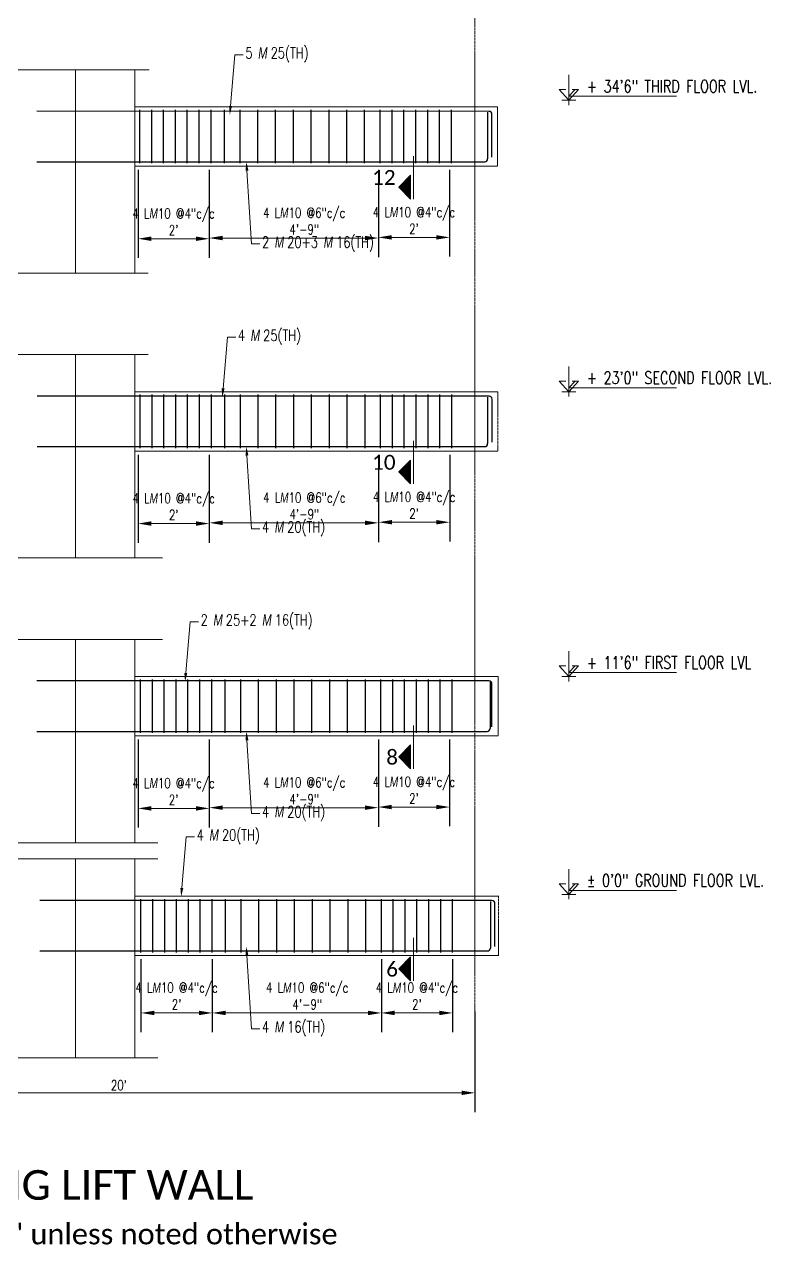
# Model space of a CAD drawing. Header units: inches. Extents: x 0 to 162649, y -36601 to -26324.
# Drawn here: x 159945 to 160196.5, y -34877.4 to -34466.2 of the extents above; entities that cross this region are included whole.
import ezdxf
from ezdxf import colors
from ezdxf.entities.mleader import LeaderData, LeaderLine
from ezdxf.math import Vec2, Vec3

# ---------------------------------------------------------------- set-up
doc = ezdxf.new("R2010")
doc.units = ezdxf.units.IN
doc.header["$MEASUREMENT"] = 0
doc.linetypes.add('CENTER2', pattern=[1.125, 0.75, -0.125, 0.125, -0.125])
for name, color, linetype, lineweight in [('Cen', 9, 'CENTER2', 5), ('Dim', 1, 'Continuous', 13), ('dimention', 1, 'Continuous', 13), ('hatch', 252, 'Continuous', 0), ('OL_AR_Text', 140, 'Continuous', 5), ('Rein', 3, 'Continuous', 30), ('Stirrups', 191, 'Continuous', 25), ('Tag', 6, 'Continuous', 13), ('TEXT', 7, 'Continuous', 9)]:
    doc.layers.add(name, color=color, linetype=linetype, lineweight=lineweight)
doc.styles.add('1-8 Annotative Text', font='calibri.ttf', dxfattribs={"height": 0.125})
doc.styles.add('DIM', font='simplex.shx', dxfattribs={"width": 0.75})
doc.styles.add('T', font='romans.shx', dxfattribs={"width": 0.75, "height": 3})
doc.dimstyles.get("Standard").update_dxf_attribs({"dimscale": 36, "dimtxt": 0.09375, "dimasz": 0.125, "dimexe": 0.18, "dimexo": 0.0625, "dimgap": 0.015625, "dimtad": 1, "dimdec": 0, "dimzin": 0, "dimdsep": 46, "dimlunit": 4, "dimtxsty": 'DIM', "dimcen": 0.09, "dimadec": 0, "dimazin": 0, "dimtfac": 0.75, "dimtdec": 0, "dimtmove": 0, "dimatfit": 3, "dimfxl": 1, "dimtolj": 1, "dimtzin": 0, "dimlwd": 9, "dimarcsym": 0})

# ---------------------------------------------------------------- blocks, each defined once
blk = doc.blocks.new('*D376')
at = {"layer": 'Defpoints', "color": 0, "transparency": 16777216}
for p in [(160096.87, -34796.63), (159856.87, -34803.67), (159856.87, -34826.28)]:
    blk.add_point(p, dxfattribs=at)
at = {"layer": 'Dim', "color": 0, "lineweight": -2, "transparency": 16777216}
for p, q in [((160096.87, -34798.88), (160096.87, -34832.76)), ((159856.87, -34805.92), (159856.87, -34832.76))]:
    blk.add_line(p, q, dxfattribs=at)
at = {"layer": 'Dim', "color": 0, "lineweight": 9, "transparency": 16777216}
blk.add_line((160092.37, -34826.28), (159861.37, -34826.28), dxfattribs=at)
at = {"layer": 'Dim', "color": 0, "transparency": 16777216}
for points in [[(159861.37, -34825.53), (159861.37, -34827.03), (159856.87, -34826.28)], [(160092.37, -34825.53), (160092.37, -34827.03), (160096.87, -34826.28)]]:
    blk.add_solid(points, dxfattribs=at)
at = {"layer": 'Dim', "color": 0, "transparency": 16777216, "insert": (159976.87, -34823.71), "char_height": 3.375, "attachment_point": 5, "style": 'DIM'}
blk.add_mtext("\\A1;20'", dxfattribs=at)
blk = doc.blocks.new('*D393')
at = {"layer": 'Defpoints', "color": 0, "transparency": 16777216}
for p in [(160064.33, -34512.95), (160088.33, -34512.95), (160088.33, -34537.95)]:
    blk.add_point(p, dxfattribs=at)
at = {"layer": 'dimention', "color": 0, "lineweight": -2, "transparency": 16777216}
for p, q in [((160064.33, -34515.2), (160064.33, -34544.43)), ((160088.33, -34515.2), (160088.33, -34544.43))]:
    blk.add_line(p, q, dxfattribs=at)
at = {"layer": 'dimention', "color": 0, "lineweight": 9, "transparency": 16777216}
blk.add_line((160068.83, -34537.95), (160083.83, -34537.95), dxfattribs=at)
at = {"layer": 'dimention', "color": 0, "transparency": 16777216}
for points in [[(160068.83, -34537.2), (160068.83, -34538.7), (160064.33, -34537.95)], [(160083.83, -34537.2), (160083.83, -34538.7), (160088.33, -34537.95)]]:
    blk.add_solid(points, dxfattribs=at)
at = {"layer": 'dimention', "color": 0, "transparency": 16777216, "insert": (160076.33, -34532.25), "char_height": 3.375, "attachment_point": 5, "style": 'DIM'}
blk.add_mtext('\\A1;4 L{\\A0;\\Fgothici|c0;\\W0.75;M}10 @4"c/c\\P2\'', dxfattribs=at)
blk = doc.blocks.new('*D391')
at = {"layer": 'Defpoints', "color": 0, "transparency": 16777216}
for p in [(159983.32, -34512.95), (160007.32, -34512.95), (160007.32, -34538.4)]:
    blk.add_point(p, dxfattribs=at)
at = {"layer": 'dimention', "color": 0, "lineweight": -2, "transparency": 16777216}
for p, q in [((159983.32, -34515.2), (159983.32, -34544.88)), ((160007.32, -34515.2), (160007.32, -34544.88))]:
    blk.add_line(p, q, dxfattribs=at)
at = {"layer": 'dimention', "color": 0, "lineweight": 9, "transparency": 16777216}
blk.add_line((159987.82, -34538.4), (160002.82, -34538.4), dxfattribs=at)
at = {"layer": 'dimention', "color": 0, "transparency": 16777216}
for points in [[(159987.82, -34537.65), (159987.82, -34539.15), (159983.32, -34538.4)], [(160002.82, -34537.65), (160002.82, -34539.15), (160007.32, -34538.4)]]:
    blk.add_solid(points, dxfattribs=at)
at = {"layer": 'dimention', "color": 0, "transparency": 16777216, "insert": (159995.32, -34532.69), "char_height": 3.375, "attachment_point": 5, "style": 'DIM'}
blk.add_mtext('\\A1;4 L{\\A0;\\Fgothici|c0;\\W0.75;M}10 @4"c/c\\P2\'', dxfattribs=at)
blk = doc.blocks.new('*D392')
at = {"layer": 'Defpoints', "color": 0, "transparency": 16777216}
for p in [(160007.32, -34512.95), (160064.33, -34512.95), (160064.33, -34538.16)]:
    blk.add_point(p, dxfattribs=at)
at = {"layer": 'dimention', "color": 0, "lineweight": -2, "transparency": 16777216}
for p, q in [((160007.32, -34515.2), (160007.32, -34544.64)), ((160064.33, -34515.2), (160064.33, -34544.64))]:
    blk.add_line(p, q, dxfattribs=at)
at = {"layer": 'dimention', "color": 0, "lineweight": 9, "transparency": 16777216}
blk.add_line((160011.82, -34538.16), (160059.83, -34538.16), dxfattribs=at)
at = {"layer": 'dimention', "color": 0, "transparency": 16777216}
for points in [[(160011.82, -34537.41), (160011.82, -34538.91), (160007.32, -34538.16)], [(160059.83, -34537.41), (160059.83, -34538.91), (160064.33, -34538.16)]]:
    blk.add_solid(points, dxfattribs=at)
at = {"layer": 'dimention', "color": 0, "transparency": 16777216, "insert": (160039.34, -34532.46), "char_height": 3.375, "attachment_point": 5, "style": 'DIM'}
blk.add_mtext('\\A1;4 L{\\A0;\\Fgothici|c0;M}10 @6"c/c\\P4\'-9"', dxfattribs=at)
blk = doc.blocks.new('*D396')
at = {"layer": 'Defpoints', "color": 0, "transparency": 16777216}
for p in [(160064.37, -34608.95), (160088.37, -34608.95), (160088.37, -34633.95)]:
    blk.add_point(p, dxfattribs=at)
at = {"layer": 'dimention', "color": 0, "lineweight": -2, "transparency": 16777216}
for p, q in [((160064.37, -34611.2), (160064.37, -34640.43)), ((160088.37, -34611.2), (160088.37, -34640.43))]:
    blk.add_line(p, q, dxfattribs=at)
at = {"layer": 'dimention', "color": 0, "lineweight": 9, "transparency": 16777216}
blk.add_line((160068.87, -34633.95), (160083.87, -34633.95), dxfattribs=at)
at = {"layer": 'dimention', "color": 0, "transparency": 16777216}
for points in [[(160068.87, -34633.2), (160068.87, -34634.7), (160064.37, -34633.95)], [(160083.87, -34633.2), (160083.87, -34634.7), (160088.37, -34633.95)]]:
    blk.add_solid(points, dxfattribs=at)
at = {"layer": 'dimention', "color": 0, "transparency": 16777216, "insert": (160076.37, -34628.25), "char_height": 3.375, "attachment_point": 5, "style": 'DIM'}
blk.add_mtext('\\A1;4 L{\\A0;\\Fgothici|c0;\\W0.75;M}10 @4"c/c\\P2\'', dxfattribs=at)
blk = doc.blocks.new('*D394')
at = {"layer": 'Defpoints', "color": 0, "transparency": 16777216}
for p in [(159983.35, -34608.95), (160007.35, -34608.95), (160007.35, -34634.4)]:
    blk.add_point(p, dxfattribs=at)
at = {"layer": 'dimention', "color": 0, "lineweight": -2, "transparency": 16777216}
for p, q in [((159983.35, -34611.2), (159983.35, -34640.88)), ((160007.35, -34611.2), (160007.35, -34640.88))]:
    blk.add_line(p, q, dxfattribs=at)
at = {"layer": 'dimention', "color": 0, "lineweight": 9, "transparency": 16777216}
blk.add_line((159987.85, -34634.4), (160002.85, -34634.4), dxfattribs=at)
at = {"layer": 'dimention', "color": 0, "transparency": 16777216}
for points in [[(159987.85, -34633.65), (159987.85, -34635.15), (159983.35, -34634.4)], [(160002.85, -34633.65), (160002.85, -34635.15), (160007.35, -34634.4)]]:
    blk.add_solid(points, dxfattribs=at)
at = {"layer": 'dimention', "color": 0, "transparency": 16777216, "insert": (159995.35, -34628.69), "char_height": 3.375, "attachment_point": 5, "style": 'DIM'}
blk.add_mtext('\\A1;4 L{\\A0;\\Fgothici|c0;\\W0.75;M}10 @4"c/c\\P2\'', dxfattribs=at)
blk = doc.blocks.new('*D395')
at = {"layer": 'Defpoints', "color": 0, "transparency": 16777216}
for p in [(160007.35, -34608.95), (160064.37, -34608.95), (160064.37, -34634.16)]:
    blk.add_point(p, dxfattribs=at)
at = {"layer": 'dimention', "color": 0, "lineweight": -2, "transparency": 16777216}
for p, q in [((160007.35, -34611.2), (160007.35, -34640.64)), ((160064.37, -34611.2), (160064.37, -34640.64))]:
    blk.add_line(p, q, dxfattribs=at)
at = {"layer": 'dimention', "color": 0, "lineweight": 9, "transparency": 16777216}
blk.add_line((160011.85, -34634.16), (160059.87, -34634.16), dxfattribs=at)
at = {"layer": 'dimention', "color": 0, "transparency": 16777216}
for points in [[(160011.85, -34633.41), (160011.85, -34634.91), (160007.35, -34634.16)], [(160059.87, -34633.41), (160059.87, -34634.91), (160064.37, -34634.16)]]:
    blk.add_solid(points, dxfattribs=at)
at = {"layer": 'dimention', "color": 0, "transparency": 16777216, "insert": (160039.37, -34628.46), "char_height": 3.375, "attachment_point": 5, "style": 'DIM'}
blk.add_mtext('\\A1;4 L{\\A0;\\Fgothici|c0;M}10 @6"c/c\\P4\'-9"', dxfattribs=at)
blk = doc.blocks.new('*D399')
at = {"layer": 'Defpoints', "color": 0, "transparency": 16777216}
for p in [(160064.33, -34704.95), (160088.33, -34704.95), (160088.33, -34729.95)]:
    blk.add_point(p, dxfattribs=at)
at = {"layer": 'dimention', "color": 0, "lineweight": -2, "transparency": 16777216}
for p, q in [((160064.33, -34707.2), (160064.33, -34736.43)), ((160088.33, -34707.2), (160088.33, -34736.43))]:
    blk.add_line(p, q, dxfattribs=at)
at = {"layer": 'dimention', "color": 0, "lineweight": 9, "transparency": 16777216}
blk.add_line((160068.83, -34729.95), (160083.83, -34729.95), dxfattribs=at)
at = {"layer": 'dimention', "color": 0, "transparency": 16777216}
for points in [[(160068.83, -34729.2), (160068.83, -34730.7), (160064.33, -34729.95)], [(160083.83, -34729.2), (160083.83, -34730.7), (160088.33, -34729.95)]]:
    blk.add_solid(points, dxfattribs=at)
at = {"layer": 'dimention', "color": 0, "transparency": 16777216, "insert": (160076.33, -34724.25), "char_height": 3.375, "attachment_point": 5, "style": 'DIM'}
blk.add_mtext('\\A1;4 L{\\A0;\\Fgothici|c0;\\W0.75;M}10 @4"c/c\\P2\'', dxfattribs=at)
blk = doc.blocks.new('*D397')
at = {"layer": 'Defpoints', "color": 0, "transparency": 16777216}
for p in [(159983.32, -34704.95), (160007.32, -34704.95), (160007.32, -34730.4)]:
    blk.add_point(p, dxfattribs=at)
at = {"layer": 'dimention', "color": 0, "lineweight": -2, "transparency": 16777216}
for p, q in [((159983.32, -34707.2), (159983.32, -34736.88)), ((160007.32, -34707.2), (160007.32, -34736.88))]:
    blk.add_line(p, q, dxfattribs=at)
at = {"layer": 'dimention', "color": 0, "lineweight": 9, "transparency": 16777216}
blk.add_line((159987.82, -34730.4), (160002.82, -34730.4), dxfattribs=at)
at = {"layer": 'dimention', "color": 0, "transparency": 16777216}
for points in [[(159987.82, -34729.65), (159987.82, -34731.15), (159983.32, -34730.4)], [(160002.82, -34729.65), (160002.82, -34731.15), (160007.32, -34730.4)]]:
    blk.add_solid(points, dxfattribs=at)
at = {"layer": 'dimention', "color": 0, "transparency": 16777216, "insert": (159995.32, -34724.69), "char_height": 3.375, "attachment_point": 5, "style": 'DIM'}
blk.add_mtext('\\A1;4 L{\\A0;\\Fgothici|c0;\\W0.75;M}10 @4"c/c\\P2\'', dxfattribs=at)
blk = doc.blocks.new('*D398')
at = {"layer": 'Defpoints', "color": 0, "transparency": 16777216}
for p in [(160007.32, -34704.95), (160064.33, -34704.95), (160064.33, -34730.16)]:
    blk.add_point(p, dxfattribs=at)
at = {"layer": 'dimention', "color": 0, "lineweight": -2, "transparency": 16777216}
for p, q in [((160007.32, -34707.2), (160007.32, -34736.64)), ((160064.33, -34707.2), (160064.33, -34736.64))]:
    blk.add_line(p, q, dxfattribs=at)
at = {"layer": 'dimention', "color": 0, "lineweight": 9, "transparency": 16777216}
blk.add_line((160011.82, -34730.16), (160059.83, -34730.16), dxfattribs=at)
at = {"layer": 'dimention', "color": 0, "transparency": 16777216}
for points in [[(160011.82, -34729.41), (160011.82, -34730.91), (160007.32, -34730.16)], [(160059.83, -34729.41), (160059.83, -34730.91), (160064.33, -34730.16)]]:
    blk.add_solid(points, dxfattribs=at)
at = {"layer": 'dimention', "color": 0, "transparency": 16777216, "insert": (160039.34, -34724.46), "char_height": 3.375, "attachment_point": 5, "style": 'DIM'}
blk.add_mtext('\\A1;4 L{\\A0;\\Fgothici|c0;M}10 @6"c/c\\P4\'-9"', dxfattribs=at)
blk = doc.blocks.new('*D402')
at = {"layer": 'Defpoints', "color": 0, "transparency": 16777216}
for p in [(160065.33, -34778.95), (160089.33, -34778.95), (160089.33, -34799.35)]:
    blk.add_point(p, dxfattribs=at)
at = {"layer": 'dimention', "color": 0, "lineweight": -2, "transparency": 16777216}
for p, q in [((160065.33, -34781.2), (160065.33, -34805.83)), ((160089.33, -34781.2), (160089.33, -34805.83))]:
    blk.add_line(p, q, dxfattribs=at)
at = {"layer": 'dimention', "color": 0, "lineweight": 9, "transparency": 16777216}
blk.add_line((160069.83, -34799.35), (160084.83, -34799.35), dxfattribs=at)
at = {"layer": 'dimention', "color": 0, "transparency": 16777216}
for points in [[(160069.83, -34798.6), (160069.83, -34800.1), (160065.33, -34799.35)], [(160084.83, -34798.6), (160084.83, -34800.1), (160089.33, -34799.35)]]:
    blk.add_solid(points, dxfattribs=at)
at = {"layer": 'dimention', "color": 0, "transparency": 16777216, "insert": (160077.33, -34793.64), "char_height": 3.375, "attachment_point": 5, "style": 'DIM'}
blk.add_mtext('\\A1;4 L{\\A0;\\Fgothici|c0;\\W0.75;M}10 @4"c/c\\P2\'', dxfattribs=at)
blk = doc.blocks.new('*D400')
at = {"layer": 'Defpoints', "color": 0, "transparency": 16777216}
for p in [(159984.32, -34778.95), (160008.32, -34778.95), (160008.32, -34799.35)]:
    blk.add_point(p, dxfattribs=at)
at = {"layer": 'dimention', "color": 0, "lineweight": -2, "transparency": 16777216}
for p, q in [((159984.32, -34781.2), (159984.32, -34805.83)), ((160008.32, -34781.2), (160008.32, -34805.83))]:
    blk.add_line(p, q, dxfattribs=at)
at = {"layer": 'dimention', "color": 0, "lineweight": 9, "transparency": 16777216}
blk.add_line((159988.82, -34799.35), (160003.82, -34799.35), dxfattribs=at)
at = {"layer": 'dimention', "color": 0, "transparency": 16777216}
for points in [[(159988.82, -34798.6), (159988.82, -34800.1), (159984.32, -34799.35)], [(160003.82, -34798.6), (160003.82, -34800.1), (160008.32, -34799.35)]]:
    blk.add_solid(points, dxfattribs=at)
at = {"layer": 'dimention', "color": 0, "transparency": 16777216, "insert": (159996.32, -34793.64), "char_height": 3.375, "attachment_point": 5, "style": 'DIM'}
blk.add_mtext('\\A1;4 L{\\A0;\\Fgothici|c0;\\W0.75;M}10 @4"c/c\\P2\'', dxfattribs=at)
blk = doc.blocks.new('*D401')
at = {"layer": 'Defpoints', "color": 0, "transparency": 16777216}
for p in [(160008.32, -34778.95), (160065.33, -34778.95), (160065.33, -34799.35)]:
    blk.add_point(p, dxfattribs=at)
at = {"layer": 'dimention', "color": 0, "lineweight": -2, "transparency": 16777216}
for p, q in [((160008.32, -34781.2), (160008.32, -34805.83)), ((160065.33, -34781.2), (160065.33, -34805.83))]:
    blk.add_line(p, q, dxfattribs=at)
at = {"layer": 'dimention', "color": 0, "lineweight": 9, "transparency": 16777216}
blk.add_line((160012.82, -34799.35), (160060.83, -34799.35), dxfattribs=at)
at = {"layer": 'dimention', "color": 0, "transparency": 16777216}
for points in [[(160012.82, -34798.6), (160012.82, -34800.1), (160008.32, -34799.35)], [(160060.83, -34798.6), (160060.83, -34800.1), (160065.33, -34799.35)]]:
    blk.add_solid(points, dxfattribs=at)
at = {"layer": 'dimention', "color": 0, "transparency": 16777216, "insert": (160040.34, -34793.64), "char_height": 3.375, "attachment_point": 5, "style": 'DIM'}
blk.add_mtext('\\A1;4 L{\\A0;\\Fgothici|c0;M}10 @6"c/c\\P4\'-9"', dxfattribs=at)
blk = doc.blocks.new('LEVEL')
for p, q in [((0, 4.06), (0, -0.79)), ((0, 0), (-1.55, 1.71)), ((-1.55, 1.71), (-0.5, 1.71)), ((-1.13, 0), (1.13, 0)), ((0, 0), (1.55, 1.71)), ((0, 0.63), (0.98, 1.71)), ((0, 0.63), (17.25, 0.63)), ((1.55, 1.71), (0.5, 1.71))]:
    blk.add_line(p, q)
at = {"color": 2, "style": 'T'}
blk.add_attdef('LEV', (2.86, 1.24), '', height=2, dxfattribs=at)

msp = doc.modelspace()

# ---------------------------------------------------------------- hatches: boundary and pattern name
at = {"layer": 'Dim'}
h = msp.add_hatch(dxfattribs=at)
h.set_pattern_fill('ANSI31', color=256)
h.set_pattern_definition([(45, (3115.49967, 1381.54343), (-0.08838834765, 0.08838834765), [])])
h.paths.add_polyline_path([(160075.19, -34521.02), (160075.19, -34517.02), (160071.19, -34521.02), (160075.19, -34525.02)])
h = msp.add_hatch(dxfattribs=at)
h.set_pattern_fill('ANSI31', color=256)
h.set_pattern_definition([(45, (3115.49967, 1285.54343), (-0.08838834765, 0.08838834765), [])])
h.paths.add_polyline_path([(160075.19, -34617.02), (160075.19, -34613.02), (160071.19, -34617.02), (160075.19, -34621.02)])
h = msp.add_hatch(dxfattribs=at)
h.set_pattern_fill('ANSI31', color=256)
h.set_pattern_definition([(45, (3115.49967, 1189.54343), (-0.08838834765, 0.08838834765), [])])
h.paths.add_polyline_path([(160075.19, -34713.02), (160075.19, -34709.02), (160071.19, -34713.02), (160075.19, -34717.02)])
h = msp.add_hatch(dxfattribs=at)
h.set_pattern_fill('ANSI31', color=256)
h.set_pattern_definition([(45, (3115.49967, 1118.09089), (-0.08838834765, 0.08838834765), [])])
h.paths.add_polyline_path([(160075.19, -34784.48), (160075.19, -34780.48), (160071.19, -34784.48), (160075.19, -34788.48)])

# ---------------------------------------------------------------- linework, layer by layer
at = {"layer": 'Cen'}
for p, q in [((160096.87, -33986.01), (160096.87, -34814.46)), ((160104.48, -34493.96), (160104.5, -34513.96)), ((160104.6, -34589.96), (160104.62, -34609.96)), ((160104.71, -34685.96), (160104.74, -34705.96)), ((160104.8, -34759.96), (160104.82, -34779.96))]:
    msp.add_line(p, q, dxfattribs=at)
at = {"layer": 'Dim'}
for p, q in [((160076.19, -34510.52), (160076.19, -34525.02)), ((160071.19, -34521.02), (160075.19, -34517.02)), ((160075.19, -34517.02), (160075.19, -34525.02)), ((160071.19, -34521.02), (160075.19, -34525.02)), ((160075.19, -34525.02), (160075.19, -34521.02)), ((160076.19, -34606.52), (160076.19, -34621.02)), ((160071.19, -34617.02), (160075.19, -34613.02)), ((160075.19, -34613.02), (160075.19, -34621.02)), ((160071.19, -34617.02), (160075.19, -34621.02)), ((160075.19, -34621.02), (160075.19, -34617.02)), ((160076.19, -34702.52), (160076.19, -34717.02)), ((160071.19, -34713.02), (160075.19, -34709.02)), ((160075.19, -34709.02), (160075.19, -34717.02)), ((160071.19, -34713.02), (160075.19, -34717.02)), ((160075.19, -34717.02), (160075.19, -34713.02)), ((160076.19, -34773.98), (160076.19, -34788.48)), ((160071.19, -34784.48), (160075.19, -34780.48)), ((160075.19, -34780.48), (160075.19, -34788.48)), ((160071.19, -34784.48), (160075.19, -34788.48)), ((160075.19, -34788.48), (160075.19, -34784.48))]:
    msp.add_line(p, q, dxfattribs=at)
at = {"layer": 'hatch'}
for p, q in [((159919.24, -34481.46), (159987.09, -34481.46)), ((159962.29, -34481.46), (159962.29, -34549.96)), ((159982.29, -34481.46), (159982.29, -34549.96)), ((159982.29, -34493.96), (160104.48, -34493.96)), ((159982.29, -34513.96), (160104.5, -34513.96)), ((159911.3, -34549.96), (159986.73, -34549.96)), ((159911.3, -34577.46), (159986.73, -34577.46)), ((159962.29, -34577.46), (159962.29, -34645.96)), ((159982.29, -34577.46), (159982.29, -34645.96)), ((159982.29, -34589.96), (160104.6, -34589.96)), ((159982.29, -34609.96), (160104.62, -34609.96)), ((159922.93, -34645.96), (159991.52, -34645.96)), ((159913.69, -34673.46), (159991.52, -34673.46)), ((159962.29, -34673.46), (159962.29, -34741.96)), ((159982.29, -34673.46), (159982.29, -34741.96)), ((159982.29, -34685.96), (160104.71, -34685.96)), ((159982.29, -34705.96), (160104.74, -34705.96)), ((159919.95, -34741.96), (159990.05, -34741.96)), ((159917.23, -34747.46), (159990.05, -34747.46)), ((159962.29, -34747.46), (159962.29, -34814.46)), ((159982.29, -34747.46), (159982.29, -34814.46)), ((159982.29, -34759.96), (160104.87, -34759.96)), ((159982.29, -34779.96), (160104.87, -34779.96)), ((159919.33, -34814.46), (159990.05, -34814.46))]:
    msp.add_line(p, q, dxfattribs=at)
at = {"layer": 'Rein'}
for p, q in [((160101.15, -34495.76), (160101.15, -34511.46)), ((160101.15, -34591.76), (160101.15, -34607.46)), ((160101.99, -34687.76), (160101.99, -34703.46)), ((160102.11, -34761.76), (160102.11, -34777.46))]:
    msp.add_line(p, q, dxfattribs=at)
for points in [[(160102.61, -34510.92), (160102.61, -34496.46, 0.414214), (160101.61, -34495.46), (159949.25, -34495.45)], [(160102.65, -34606.92), (160102.65, -34592.46, 0.414214), (160101.65, -34591.46), (159949.29, -34591.45)], [(160102.61, -34702.92), (160102.61, -34688.46, 0.414214), (160101.61, -34687.46), (159949.25, -34687.45)], [(160103.61, -34776.92), (160103.61, -34762.46, 0.414214), (160102.61, -34761.46), (159950.25, -34761.45)]]:
    msp.add_lwpolyline(points, format="xyb", dxfattribs=at)
for points in [[(159949.25, -34512.45), (160100.11, -34512.46)], [(159949.29, -34608.45), (160100.15, -34608.46)], [(159949.25, -34704.45), (160100.99, -34704.46)], [(159950.25, -34778.45), (160101.11, -34778.46)]]:
    msp.add_lwpolyline(points, dxfattribs=at)
for centre in [(160100.15, -34511.46), (160100.15, -34607.46), (160100.99, -34703.46), (160101.11, -34777.46)]:
    msp.add_arc(centre, 1, 270, 0, dxfattribs=at)
at = {"layer": 'Stirrups'}
for p, q in [((159983.93, -34512.95), (159983.93, -34494.95)), ((159987.93, -34512.95), (159987.93, -34494.95)), ((159991.93, -34512.95), (159991.93, -34494.95)), ((159995.93, -34512.95), (159995.93, -34494.95)), ((159999.93, -34512.95), (159999.93, -34494.95)), ((160003.93, -34512.95), (160003.93, -34494.95)), ((160007.93, -34512.95), (160007.93, -34494.95)), ((160012.45, -34512.95), (160012.45, -34494.95)), ((160017.7, -34512.95), (160017.7, -34494.95)), ((160023.7, -34512.95), (160023.7, -34494.95)), ((160029.7, -34512.95), (160029.7, -34494.95)), ((160035.7, -34512.95), (160035.7, -34494.95)), ((160041.7, -34512.95), (160041.7, -34494.95)), ((160047.7, -34512.95), (160047.7, -34494.95)), ((160053.7, -34512.95), (160053.7, -34494.95)), ((160059.7, -34512.95), (160059.7, -34494.95)), ((160064.95, -34512.95), (160064.95, -34494.95)), ((160068.95, -34512.95), (160068.95, -34494.95)), ((160072.95, -34512.95), (160072.95, -34494.95)), ((160076.95, -34512.95), (160076.95, -34494.95)), ((160080.95, -34512.95), (160080.95, -34494.95)), ((160084.95, -34512.95), (160084.95, -34494.95)), ((160088.95, -34512.95), (160088.95, -34494.95)), ((159984.05, -34608.95), (159984.05, -34590.95)), ((159988.05, -34608.95), (159988.05, -34590.95)), ((159992.05, -34608.95), (159992.05, -34590.95)), ((159996.05, -34608.95), (159996.05, -34590.95)), ((160000.05, -34608.95), (160000.05, -34590.95)), ((160004.05, -34608.95), (160004.05, -34590.95)), ((160008.05, -34608.95), (160008.05, -34590.95)), ((160012.56, -34608.95), (160012.56, -34590.95)), ((160017.82, -34608.95), (160017.82, -34590.95)), ((160023.82, -34608.95), (160023.82, -34590.95)), ((160029.82, -34608.95), (160029.82, -34590.95)), ((160035.82, -34608.95), (160035.82, -34590.95)), ((160041.82, -34608.95), (160041.82, -34590.95)), ((160047.82, -34608.95), (160047.82, -34590.95)), ((160053.82, -34608.95), (160053.82, -34590.95)), ((160059.82, -34608.95), (160059.82, -34590.95)), ((160065.06, -34608.95), (160065.06, -34590.95)), ((160069.06, -34608.95), (160069.06, -34590.95)), ((160073.06, -34608.95), (160073.06, -34590.95)), ((160077.06, -34608.95), (160077.06, -34590.95)), ((160081.06, -34608.95), (160081.06, -34590.95)), ((160085.06, -34608.95), (160085.06, -34590.95)), ((160089.06, -34608.95), (160089.06, -34590.95)), ((159984.16, -34704.95), (159984.16, -34686.95)), ((159988.16, -34704.95), (159988.16, -34686.95)), ((159992.16, -34704.95), (159992.16, -34686.95)), ((159996.16, -34704.95), (159996.16, -34686.95)), ((160000.16, -34704.95), (160000.16, -34686.95)), ((160004.16, -34704.95), (160004.16, -34686.95)), ((160008.16, -34704.95), (160008.16, -34686.95)), ((160012.68, -34704.95), (160012.68, -34686.95)), ((160017.94, -34704.95), (160017.94, -34686.95)), ((160023.94, -34704.95), (160023.94, -34686.95)), ((160029.94, -34704.95), (160029.94, -34686.95)), ((160035.94, -34704.95), (160035.94, -34686.95)), ((160041.94, -34704.95), (160041.94, -34686.95)), ((160047.94, -34704.95), (160047.94, -34686.95)), ((160053.94, -34704.95), (160053.94, -34686.95)), ((160059.94, -34704.95), (160059.94, -34686.95)), ((160065.18, -34704.95), (160065.18, -34686.95)), ((160069.18, -34704.95), (160069.18, -34686.95)), ((160073.18, -34704.95), (160073.18, -34686.95)), ((160077.18, -34704.95), (160077.18, -34686.95)), ((160081.18, -34704.95), (160081.18, -34686.95)), ((160085.18, -34704.95), (160085.18, -34686.95)), ((160089.18, -34704.95), (160089.18, -34686.95)), ((159984.32, -34778.95), (159984.32, -34760.95)), ((159988.32, -34778.95), (159988.32, -34760.95)), ((159992.32, -34778.95), (159992.32, -34760.95)), ((159996.32, -34778.95), (159996.32, -34760.95)), ((160000.32, -34778.95), (160000.32, -34760.95)), ((160004.32, -34778.95), (160004.32, -34760.95)), ((160008.32, -34778.95), (160008.32, -34760.95)), ((160012.83, -34778.95), (160012.83, -34760.95)), ((160018.09, -34778.95), (160018.09, -34760.95)), ((160024.09, -34778.95), (160024.09, -34760.95)), ((160030.09, -34778.95), (160030.09, -34760.95)), ((160036.09, -34778.95), (160036.09, -34760.95)), ((160042.09, -34778.95), (160042.09, -34760.95)), ((160048.09, -34778.95), (160048.09, -34760.95)), ((160054.09, -34778.95), (160054.09, -34760.95)), ((160060.09, -34778.95), (160060.09, -34760.95)), ((160065.33, -34778.95), (160065.33, -34760.95)), ((160069.33, -34778.95), (160069.33, -34760.95)), ((160073.33, -34778.95), (160073.33, -34760.95)), ((160077.33, -34778.95), (160077.33, -34760.95)), ((160081.33, -34778.95), (160081.33, -34760.95)), ((160085.33, -34778.95), (160085.33, -34760.95)), ((160089.33, -34778.95), (160089.33, -34760.95))]:
    msp.add_line(p, q, dxfattribs=at)

# ---------------------------------------------------------------- block references
at = {"layer": 'Tag'}
ref = msp.add_blockref('LEVEL', (160128.55, -34491.71), dxfattribs=dict(at, xscale=2.1, yscale=2.1, zscale=2.1))
ref.add_attrib('LEV', '+ 34\'6" THIRD FLOOR LVL.', (160134.55, -34489.1), dxfattribs={"layer": '0', "color": 2, "height": 4.2, "style": 'T', "width": 0.75})
ref = msp.add_blockref('LEVEL', (160128.55, -34589.96), dxfattribs=dict(at, xscale=2.1, yscale=2.1, zscale=2.1))
ref.add_attrib('LEV', '+ 23\'0" SECOND FLOOR LVL.', (160134.55, -34587.35), dxfattribs={"layer": '0', "color": 2, "height": 4.2, "style": 'T', "width": 0.75})
ref = msp.add_blockref('LEVEL', (160128.55, -34685.96), dxfattribs=dict(at, xscale=2.1, yscale=2.1, zscale=2.1))
ref.add_attrib('LEV', '+ 11\'6" FIRST FLOOR LVL', (160134.55, -34683.35), dxfattribs={"layer": '0', "color": 2, "height": 4.2, "style": 'T', "width": 0.75})
ref = msp.add_blockref('LEVEL', (160128.55, -34759.39), dxfattribs=dict(at, xscale=2.1, yscale=2.1, zscale=2.1))
ref.add_attrib('LEV', '%%p 0\'0" GROUND FLOOR LVL.', (160134.55, -34756.78), dxfattribs={"layer": '0', "color": 2, "height": 4.2, "style": 'T', "width": 0.75})

# ---------------------------------------------------------------- texts
at = {"layer": 'OL_AR_Text', "attachment_point": 1, "style": '1-8 Annotative Text'}
for s, insert, char_height, width in [('12', (160062.22, -34515.25), 5, 3.8192065e-317), ('10', (160062.22, -34611.25), 5, 3.8192065e-317), ('8', (160066.98, -34710.64), 5, 3.8192065e-317), ('6', (160066.98, -34782.09), 5, 3.8192065e-317), ('ALONG LIFT WALL', (159908.13, -34852.33), 10, 7.638413e-317)]:
    msp.add_mtext(s, dxfattribs=dict(at, insert=insert, char_height=char_height, width=width))
at = {"layer": 'OL_AR_Text', "insert": (159827.27, -34870.35), "char_height": 7, "attachment_point": 1, "style": '1-8 Annotative Text'}
msp.add_mtext('All Beam sizes are 16"x20" unless noted otherwise', dxfattribs=at)

# ---------------------------------------------------------------- dimensions: what is measured, and where the dimension line sits
at = {"layer": 'Dim'}
dim = msp.add_linear_dim(base=(159856.87, -34826.28), p1=(160096.87, -34796.63), p2=(159856.87, -34803.67), dimstyle='Standard', override={"dimtmove": 1}, dxfattribs=at)
dim.commit()
dim.dimension.update_dxf_attribs({"geometry": '*D376', "text_midpoint": (159976.87, -34823.71)})
at = {"layer": 'dimention'}
for base, p1, p2, text, picture, middle in [((160007.32, -34538.4), (159983.32, -34512.95), (160007.32, -34512.95), '4 L{\\A0;\\Fgothici|c0;\\W0.75;M}10 @4"c/c\\P<>', '*D391', (159995.32, -34538.4)), ((160064.33, -34538.16), (160007.32, -34512.95), (160064.33, -34512.95), '4 L{\\A0;\\Fgothici|c0;M}10 @6"c/c\\P<>', '*D392', (160039.34, -34538.16)), ((160088.33, -34537.95), (160064.33, -34512.95), (160088.33, -34512.95), '4 L{\\A0;\\Fgothici|c0;\\W0.75;M}10 @4"c/c\\P<>', '*D393', (160076.33, -34537.95)), ((160007.35, -34634.4), (159983.35, -34608.95), (160007.35, -34608.95), '4 L{\\A0;\\Fgothici|c0;\\W0.75;M}10 @4"c/c\\P<>', '*D394', (159995.35, -34634.4)), ((160064.37, -34634.16), (160007.35, -34608.95), (160064.37, -34608.95), '4 L{\\A0;\\Fgothici|c0;M}10 @6"c/c\\P<>', '*D395', (160039.37, -34634.16)), ((160088.37, -34633.95), (160064.37, -34608.95), (160088.37, -34608.95), '4 L{\\A0;\\Fgothici|c0;\\W0.75;M}10 @4"c/c\\P<>', '*D396', (160076.37, -34633.95)), ((160007.32, -34730.4), (159983.32, -34704.95), (160007.32, -34704.95), '4 L{\\A0;\\Fgothici|c0;\\W0.75;M}10 @4"c/c\\P<>', '*D397', (159995.32, -34730.4)), ((160064.33, -34730.16), (160007.32, -34704.95), (160064.33, -34704.95), '4 L{\\A0;\\Fgothici|c0;M}10 @6"c/c\\P<>', '*D398', (160039.34, -34730.16)), ((160088.33, -34729.95), (160064.33, -34704.95), (160088.33, -34704.95), '4 L{\\A0;\\Fgothici|c0;\\W0.75;M}10 @4"c/c\\P<>', '*D399', (160076.33, -34729.95)), ((160008.32, -34799.35), (159984.32, -34778.95), (160008.32, -34778.95), '4 L{\\A0;\\Fgothici|c0;\\W0.75;M}10 @4"c/c\\P<>', '*D400', (159996.32, -34799.35)), ((160065.33, -34799.35), (160008.32, -34778.95), (160065.33, -34778.95), '4 L{\\A0;\\Fgothici|c0;M}10 @6"c/c\\P<>', '*D401', (160040.34, -34799.35)), ((160089.33, -34799.35), (160065.33, -34778.95), (160089.33, -34778.95), '4 L{\\A0;\\Fgothici|c0;\\W0.75;M}10 @4"c/c\\P<>', '*D402', (160077.33, -34799.35))]:
    dim = msp.add_linear_dim(base=base, p1=p1, p2=p2, text=text, dimstyle='Standard', dxfattribs=at)
    dim.commit()
    dim.dimension.update_dxf_attribs({"geometry": picture, "text_midpoint": middle, "dimtype": 160})

# ---------------------------------------------------------------- leaders
at = {"layer": 'TEXT'}
ml = msp.add_multileader_mtext('Standard', dxfattribs=at)
ml.set_content('5 {\\Fgothici|c0;M }25(TH)   ', color=256, style='DIM')
ml.set_leader_properties(color=1, linetype='ByLayer', lineweight=9)
ml.build(insert=Vec2(0, 0))
ml.multileader.update_dxf_attribs({"text_right_attachment_type": 2, "dogleg_length": 0.25, "arrow_head_size": 3, "scale": 32})
ctx = ml.context
ctx.base_point, ctx.scale, ctx.char_height, ctx.arrow_head_size, ctx.landing_gap_size, ctx.plane_origin = Vec3(160018.76, -34476.41), 32, 3.75, 3, 0.75, Vec3(160039.08, -34495.71)
ctx.right_attachment = 2
notes = []
notes.append((ctx, [(0, (1, 1, 0), (160015.95, -34476.41), (1, 0), 2.81, [(0, [(160014.26, -34496.63)], 0, [])])]))
ctx.mtext.insert, ctx.mtext.flow_direction = Vec3(160019.51, -34473.91), 5
ml = msp.add_multileader_mtext('Standard', dxfattribs=at)
ml.set_content('2 {\\Fgothici|c0;M }20+3 {\\Fgothici|c0;M }16(TH)   ', color=256, style='DIM')
ml.set_leader_properties(color=1, linetype='ByLayer', lineweight=9)
ml.build(insert=Vec2(0, 0))
ml.multileader.update_dxf_attribs({"text_right_attachment_type": 2, "dogleg_length": 0.25, "arrow_head_size": 3, "scale": 32})
ctx = ml.context
ctx.base_point, ctx.scale, ctx.char_height, ctx.arrow_head_size, ctx.landing_gap_size, ctx.plane_origin = Vec3(160024.35, -34540.17), 32, 3.75, 3, 0.75, Vec3(160044.68, -34559.47)
ctx.right_attachment = 2
notes.append((ctx, [(0, (1, 1, 0), (160021.54, -34540.17), (1, 0), 2.81, [(0, [(160019.85, -34512.46)], 0, [])])]))
ctx.mtext.insert, ctx.mtext.flow_direction = Vec3(160025.1, -34537.67), 5
ml = msp.add_multileader_mtext('Standard', dxfattribs=at)
ml.set_content('4 {\\Fgothici|c0;M }25(TH)   ', color=256, style='DIM')
ml.set_leader_properties(color=1, linetype='ByLayer', lineweight=9)
ml.build(insert=Vec2(0, 0))
ml.multileader.update_dxf_attribs({"text_right_attachment_type": 2, "dogleg_length": 0.25, "arrow_head_size": 3, "scale": 32})
ctx = ml.context
ctx.base_point, ctx.scale, ctx.char_height, ctx.arrow_head_size, ctx.landing_gap_size, ctx.plane_origin = Vec3(160016.24, -34571.6), 32, 3.75, 3, 0.75, Vec3(160036.57, -34590.9)
ctx.right_attachment = 2
notes.append((ctx, [(0, (1, 1, 0), (160013.43, -34571.6), (1, 0), 2.81, [(0, [(160011.74, -34591.82)], 0, [])])]))
ctx.mtext.insert, ctx.mtext.flow_direction = Vec3(160016.99, -34569.1), 5
ml = msp.add_multileader_mtext('Standard', dxfattribs=at)
ml.set_content('4 {\\Fgothici|c0;M }20(TH)   ', color=256, style='DIM')
ml.set_leader_properties(color=1, linetype='ByLayer', lineweight=9)
ml.build(insert=Vec2(0, 0))
ml.multileader.update_dxf_attribs({"text_right_attachment_type": 2, "dogleg_length": 0.25, "arrow_head_size": 3, "scale": 32})
ctx = ml.context
ctx.base_point, ctx.scale, ctx.char_height, ctx.arrow_head_size, ctx.landing_gap_size, ctx.plane_origin = Vec3(160024.35, -34636.17), 32, 3.75, 3, 0.75, Vec3(160044.68, -34655.47)
ctx.right_attachment = 2
notes.append((ctx, [(0, (1, 1, 0), (160021.54, -34636.17), (1, 0), 2.81, [(0, [(160019.85, -34608.46)], 0, [])])]))
ctx.mtext.insert, ctx.mtext.flow_direction = Vec3(160025.1, -34633.67), 5
ml = msp.add_multileader_mtext('Standard', dxfattribs=at)
ml.set_content('2 {\\Fgothici|c0;M }25+2 {\\Fgothici|c0;M }16(TH)   ', color=256, style='DIM')
ml.set_leader_properties(color=1, linetype='ByLayer', lineweight=9)
ml.build(insert=Vec2(0, 0))
ml.multileader.update_dxf_attribs({"text_right_attachment_type": 2, "dogleg_length": 0.25, "arrow_head_size": 3, "scale": 32})
ctx = ml.context
ctx.base_point, ctx.scale, ctx.char_height, ctx.arrow_head_size, ctx.landing_gap_size, ctx.plane_origin = Vec3(160003.67, -34667.53), 32, 3.75, 3, 0.75, Vec3(160023.99, -34686.83)
ctx.right_attachment = 2
notes.append((ctx, [(0, (1, 1, 0), (160000.86, -34667.53), (1, 0), 2.81, [(0, [(159999.17, -34687.75)], 0, [])])]))
ctx.mtext.insert, ctx.mtext.flow_direction = Vec3(160004.42, -34665.03), 5
ml = msp.add_multileader_mtext('Standard', dxfattribs=at)
ml.set_content('4 {\\Fgothici|c0;M }20(TH)   ', color=256, style='DIM')
ml.set_leader_properties(color=1, linetype='ByLayer', lineweight=9)
ml.build(insert=Vec2(0, 0))
ml.multileader.update_dxf_attribs({"text_right_attachment_type": 2, "dogleg_length": 0.25, "arrow_head_size": 3, "scale": 32})
ctx = ml.context
ctx.base_point, ctx.scale, ctx.char_height, ctx.arrow_head_size, ctx.landing_gap_size, ctx.plane_origin = Vec3(160024.35, -34732.17), 32, 3.75, 3, 0.75, Vec3(160044.68, -34751.47)
ctx.right_attachment = 2
notes.append((ctx, [(0, (1, 1, 0), (160021.54, -34732.17), (1, 0), 2.81, [(0, [(160019.85, -34704.46)], 0, [])])]))
ctx.mtext.insert, ctx.mtext.flow_direction = Vec3(160025.1, -34729.67), 5
ml = msp.add_multileader_mtext('Standard', dxfattribs=at)
ml.set_content('4 {\\Fgothici|c0;M }20(TH)   ', color=256, style='DIM')
ml.set_leader_properties(color=1, linetype='ByLayer', lineweight=9)
ml.build(insert=Vec2(0, 0))
ml.multileader.update_dxf_attribs({"text_right_attachment_type": 2, "dogleg_length": 0.25, "arrow_head_size": 3, "scale": 32})
ctx = ml.context
ctx.base_point, ctx.scale, ctx.char_height, ctx.arrow_head_size, ctx.landing_gap_size, ctx.plane_origin = Vec3(160002.34, -34739.99), 32, 3.75, 3, 0.75, Vec3(160022.66, -34759.29)
ctx.right_attachment = 2
notes.append((ctx, [(0, (1, 1, 0), (159999.53, -34739.99), (1, 0), 2.81, [(0, [(159997.84, -34760.21)], 0, [])])]))
ctx.mtext.insert, ctx.mtext.flow_direction = Vec3(160003.09, -34737.49), 5
ml = msp.add_multileader_mtext('Standard', dxfattribs=at)
ml.set_content('4 {\\Fgothici|c0;M }16(TH)   ', color=256, style='DIM')
ml.set_leader_properties(color=1, linetype='ByLayer', lineweight=9)
ml.build(insert=Vec2(0, 0))
ml.multileader.update_dxf_attribs({"text_right_attachment_type": 2, "dogleg_length": 0.25, "arrow_head_size": 3, "scale": 32})
ctx = ml.context
ctx.base_point, ctx.scale, ctx.char_height, ctx.arrow_head_size, ctx.landing_gap_size, ctx.plane_origin = Vec3(160024.35, -34804.67), 32, 3.75, 3, 0.75, Vec3(160044.68, -34823.97)
ctx.right_attachment = 2
notes.append((ctx, [(0, (1, 1, 0), (160021.54, -34804.67), (1, 0), 2.81, [(0, [(160019.85, -34776.96)], 0, [])])]))
ctx.mtext.insert, ctx.mtext.flow_direction = Vec3(160025.1, -34802.17), 5
for ctx, leaders in notes:
    for number, flags, end, landing, length, lines in leaders:
        leader = LeaderData()
        leader.index, (leader.has_last_leader_line, leader.has_dogleg_vector, leader.attachment_direction) = number, flags
        leader.last_leader_point, leader.dogleg_vector, leader.dogleg_length = Vec3(end), Vec3(landing), length
        for number, points, colour, breaks in lines:
            line = LeaderLine()
            line.index, line.vertices, line.color, line.breaks = number, Vec3.list(points), colors.encode_raw_color(colour), breaks
            leader.lines.append(line)
        ctx.leaders.append(leader)

doc.saveas('drawing.dxf')
